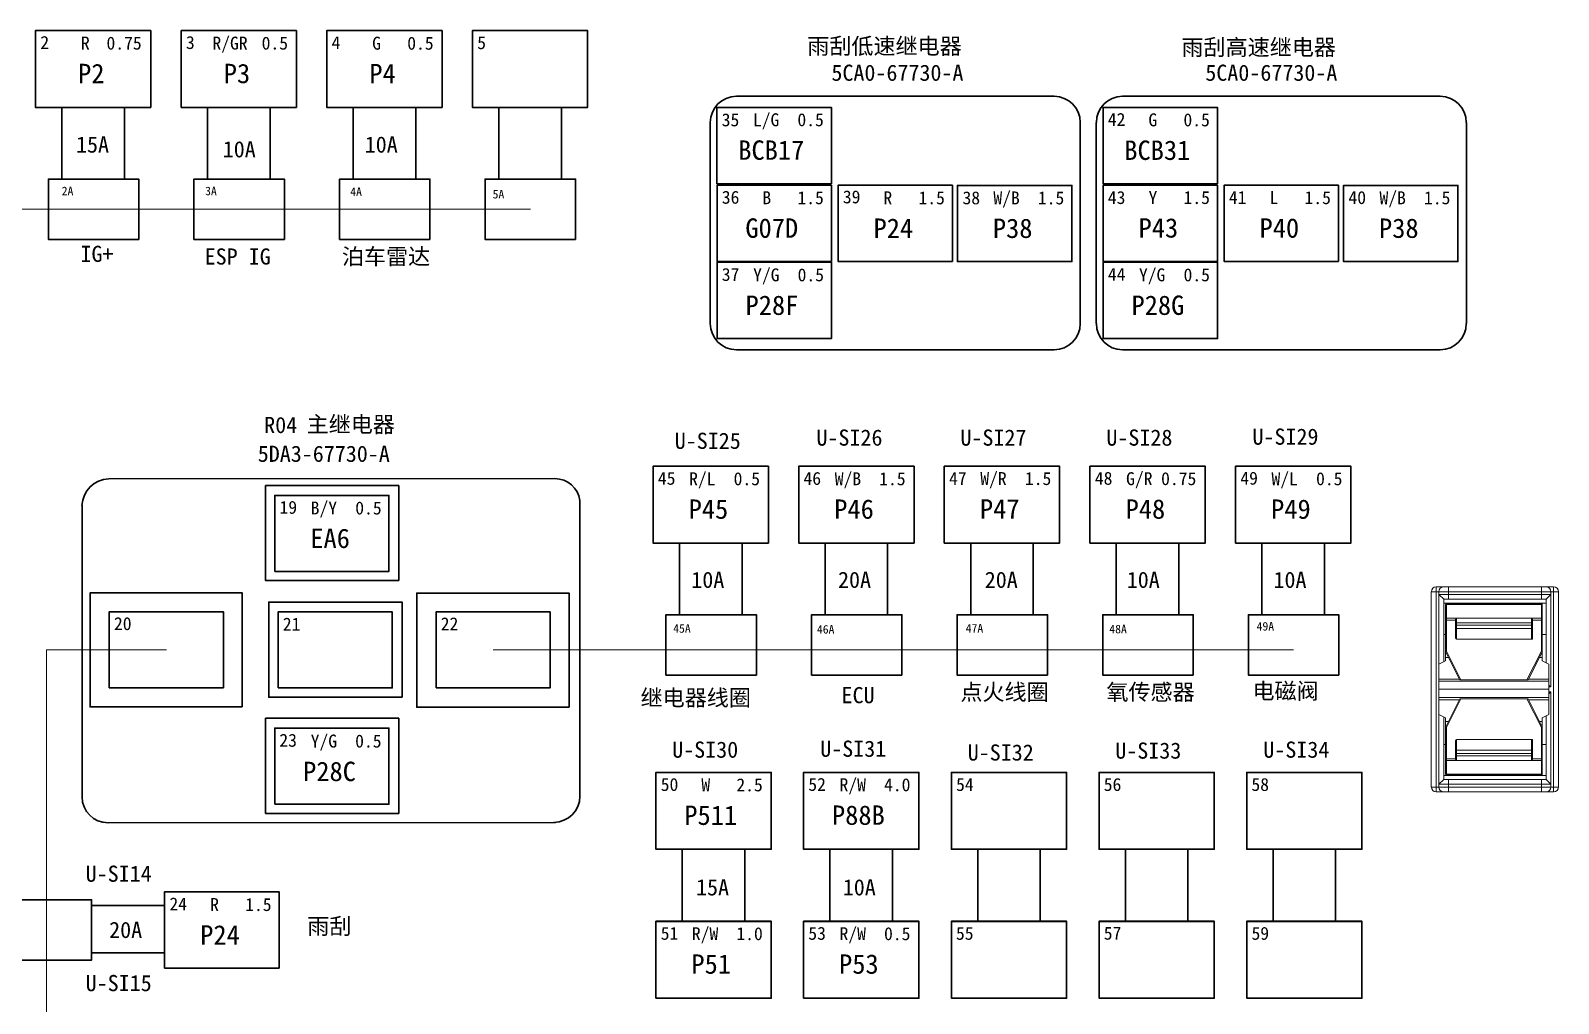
# Model space of a CAD drawing. Header units: millimetres. Extents: x 6 to 3615, y -854 to 0.
# Drawn here: x 1353.5 to 1514.9, y -186.1 to -83.3 of the extents above; entities that cross this region are included whole.
import ezdxf

# ---------------------------------------------------------------- set-up
doc = ezdxf.new("R2010")
doc.units = ezdxf.units.MM
doc.styles.add('4eff5b8b_Style', font='simfang.ttf')

msp = doc.modelspace()

# ---------------------------------------------------------------- linework, layer by layer
at = {"linetype": 'Continuous', "lineweight": 30}
for p, q in [((1354.05, -83.31), (1366.23, -83.31)), ((1354.05, -91.43), (1354.05, -83.31)), ((1354.05, -83.31), (1354.05, -83.31)), ((1366.23, -83.31), (1366.23, -91.43)), ((1369.44, -83.31), (1381.62, -83.31)), ((1369.44, -91.43), (1369.44, -83.31)), ((1369.44, -83.31), (1369.44, -83.31)), ((1381.62, -83.31), (1381.62, -91.43)), ((1384.82, -83.31), (1397, -83.31)), ((1384.82, -91.43), (1384.82, -83.31)), ((1384.82, -83.31), (1384.82, -83.31)), ((1397, -83.31), (1397, -91.43)), ((1400.2, -83.31), (1412.38, -83.31)), ((1400.2, -91.43), (1400.2, -83.31)), ((1400.2, -83.31), (1400.2, -83.31)), ((1412.38, -83.31), (1412.38, -91.43)), ((1366.23, -91.43), (1354.05, -91.43)), ((1381.62, -91.43), (1369.44, -91.43)), ((1397, -91.43), (1384.82, -91.43)), ((1412.38, -91.43), (1400.2, -91.43)), ((1438.13, -91.43), (1426.04, -91.43)), ((1426.04, -91.43), (1426.04, -99.49)), ((1438.13, -99.49), (1438.13, -91.43)), ((1478.91, -91.43), (1466.83, -91.43)), ((1466.83, -91.43), (1466.83, -99.49)), ((1478.91, -99.49), (1478.91, -91.43)), ((1355.41, -105.38), (1355.41, -99.01)), ((1355.41, -99.01), (1364.96, -99.01)), ((1364.96, -99.01), (1364.96, -105.38)), ((1370.79, -105.38), (1370.79, -99.01)), ((1370.79, -99.01), (1380.34, -99.01)), ((1380.34, -99.01), (1380.34, -105.38)), ((1386.17, -105.38), (1386.17, -99.01)), ((1386.17, -99.01), (1395.72, -99.01)), ((1395.72, -99.01), (1395.72, -105.38)), ((1401.55, -105.38), (1401.55, -99.01)), ((1401.55, -99.01), (1411.11, -99.01)), ((1411.11, -99.01), (1411.11, -105.38)), ((1426.04, -99.49), (1438.13, -99.49)), ((1426.04, -99.49), (1426.04, -99.49)), ((1438.14, -99.65), (1426.05, -99.65)), ((1426.05, -99.65), (1426.05, -107.71)), ((1438.14, -107.71), (1438.14, -99.65)), ((1450.91, -99.65), (1438.83, -99.65)), ((1438.83, -99.65), (1438.83, -107.71)), ((1450.91, -107.71), (1450.91, -99.65)), ((1463.54, -99.68), (1451.45, -99.68)), ((1451.45, -99.68), (1451.45, -107.73)), ((1463.54, -107.73), (1463.54, -99.68)), ((1466.83, -99.49), (1478.91, -99.49)), ((1466.83, -99.49), (1466.83, -99.49)), ((1478.92, -99.65), (1466.83, -99.65)), ((1466.83, -99.65), (1466.83, -107.71)), ((1478.92, -107.71), (1478.92, -99.65)), ((1491.7, -99.65), (1479.61, -99.65)), ((1479.61, -99.65), (1479.61, -107.71)), ((1491.7, -107.71), (1491.7, -99.65)), ((1504.32, -99.68), (1492.23, -99.68)), ((1492.23, -99.68), (1492.23, -107.73)), ((1504.32, -107.73), (1504.32, -99.68)), ((1364.96, -105.38), (1355.41, -105.38)), ((1364.96, -105.38), (1364.96, -105.38)), ((1380.34, -105.38), (1370.79, -105.38)), ((1380.34, -105.38), (1380.34, -105.38)), ((1395.72, -105.38), (1386.17, -105.38)), ((1395.72, -105.38), (1395.72, -105.38)), ((1411.11, -105.38), (1401.55, -105.38)), ((1411.11, -105.38), (1411.11, -105.38)), ((1426.05, -107.71), (1438.14, -107.71)), ((1426.05, -107.71), (1426.05, -107.71)), ((1438.14, -107.8), (1426.05, -107.8)), ((1426.05, -107.8), (1426.05, -115.86)), ((1438.14, -115.86), (1438.14, -107.8)), ((1438.83, -107.71), (1450.91, -107.71)), ((1438.83, -107.71), (1438.83, -107.71)), ((1451.45, -107.73), (1463.54, -107.73)), ((1451.45, -107.73), (1451.45, -107.73)), ((1466.83, -107.71), (1478.92, -107.71)), ((1466.83, -107.71), (1466.83, -107.71)), ((1478.92, -107.8), (1466.83, -107.8)), ((1466.83, -107.8), (1466.83, -115.86)), ((1478.92, -115.86), (1478.92, -107.8)), ((1479.61, -107.71), (1491.7, -107.71)), ((1479.61, -107.71), (1479.61, -107.71)), ((1492.23, -107.73), (1504.32, -107.73)), ((1492.23, -107.73), (1492.23, -107.73)), ((1426.05, -115.86), (1438.14, -115.86)), ((1426.05, -115.86), (1426.05, -115.86)), ((1466.83, -115.86), (1478.92, -115.86)), ((1466.83, -115.86), (1466.83, -115.86)), ((1419.3, -129.35), (1431.48, -129.35)), ((1419.3, -137.47), (1419.3, -129.35)), ((1419.3, -129.35), (1419.3, -129.35)), ((1431.48, -129.35), (1431.48, -137.47)), ((1434.68, -129.35), (1446.86, -129.35)), ((1434.68, -137.47), (1434.68, -129.35)), ((1434.68, -129.35), (1434.68, -129.35)), ((1446.86, -129.35), (1446.86, -137.47)), ((1450.06, -129.35), (1462.24, -129.35)), ((1450.06, -137.47), (1450.06, -129.35)), ((1450.06, -129.35), (1450.06, -129.35)), ((1462.24, -129.35), (1462.24, -137.47)), ((1465.44, -129.35), (1477.62, -129.35)), ((1465.44, -137.47), (1465.44, -129.35)), ((1465.44, -129.35), (1465.44, -129.35)), ((1477.62, -129.35), (1477.62, -137.47)), ((1480.83, -129.35), (1493.01, -129.35)), ((1480.83, -137.47), (1480.83, -129.35)), ((1480.83, -129.35), (1480.83, -129.35)), ((1493.01, -129.35), (1493.01, -137.47)), ((1378.36, -141.44), (1378.36, -131.4)), ((1378.36, -131.4), (1392.43, -131.4)), ((1392.43, -131.4), (1392.43, -141.44)), ((1431.48, -137.47), (1419.3, -137.47)), ((1446.86, -137.47), (1434.68, -137.47)), ((1462.24, -137.47), (1450.06, -137.47)), ((1477.62, -137.47), (1465.44, -137.47)), ((1493.01, -137.47), (1480.83, -137.47)), ((1392.43, -141.44), (1378.36, -141.44)), ((1392.43, -141.44), (1392.43, -141.44)), ((1359.82, -154.79), (1359.82, -142.74)), ((1359.82, -142.74), (1375.9, -142.74)), ((1375.9, -142.74), (1375.9, -154.79)), ((1394.33, -154.82), (1394.33, -142.76)), ((1394.33, -142.76), (1410.42, -142.76)), ((1410.42, -142.76), (1410.42, -154.82)), ((1378.7, -153.76), (1378.7, -143.71)), ((1378.7, -143.71), (1392.77, -143.71)), ((1392.77, -143.71), (1392.77, -153.76)), ((1420.65, -151.42), (1420.65, -145.05)), ((1420.65, -145.05), (1430.2, -145.05)), ((1430.2, -145.05), (1430.2, -151.42)), ((1436.03, -151.42), (1436.03, -145.05)), ((1436.03, -145.05), (1445.58, -145.05)), ((1445.58, -145.05), (1445.58, -151.42)), ((1451.41, -151.42), (1451.41, -145.05)), ((1451.41, -145.05), (1460.97, -145.05)), ((1460.97, -145.05), (1460.97, -151.42)), ((1466.79, -151.42), (1466.79, -145.05)), ((1466.79, -145.05), (1476.35, -145.05)), ((1476.35, -145.05), (1476.35, -151.42)), ((1482.18, -151.42), (1482.18, -145.05)), ((1482.18, -145.05), (1491.73, -145.05)), ((1491.73, -145.05), (1491.73, -151.42)), ((1430.2, -151.42), (1420.65, -151.42)), ((1430.2, -151.42), (1430.2, -151.42)), ((1445.58, -151.42), (1436.03, -151.42)), ((1445.58, -151.42), (1445.58, -151.42)), ((1460.97, -151.42), (1451.41, -151.42)), ((1460.97, -151.42), (1460.97, -151.42)), ((1476.35, -151.42), (1466.79, -151.42)), ((1476.35, -151.42), (1476.35, -151.42)), ((1491.73, -151.42), (1482.18, -151.42)), ((1491.73, -151.42), (1491.73, -151.42)), ((1375.9, -154.79), (1359.82, -154.79)), ((1375.9, -154.79), (1375.9, -154.79)), ((1392.77, -153.76), (1378.7, -153.76)), ((1392.77, -153.76), (1392.77, -153.76)), ((1410.42, -154.82), (1394.33, -154.82)), ((1410.42, -154.82), (1410.42, -154.82)), ((1378.35, -166.04), (1378.35, -155.99)), ((1378.35, -155.99), (1392.42, -155.99)), ((1392.42, -155.99), (1392.42, -166.04)), ((1419.59, -161.71), (1431.77, -161.71)), ((1419.59, -169.83), (1419.59, -161.71)), ((1419.59, -161.71), (1419.59, -161.71)), ((1431.77, -161.71), (1431.77, -169.83)), ((1435.2, -161.71), (1447.38, -161.71)), ((1435.2, -169.83), (1435.2, -161.71)), ((1435.2, -161.71), (1435.2, -161.71)), ((1447.38, -161.71), (1447.38, -169.83)), ((1450.8, -161.71), (1462.98, -161.71)), ((1450.8, -169.83), (1450.8, -161.71)), ((1450.8, -161.71), (1450.8, -161.71)), ((1462.98, -161.71), (1462.98, -169.83)), ((1466.4, -161.71), (1478.58, -161.71)), ((1466.4, -169.83), (1466.4, -161.71)), ((1466.4, -161.71), (1466.4, -161.71)), ((1478.58, -161.71), (1478.58, -169.83)), ((1482, -161.71), (1494.18, -161.71)), ((1482, -169.83), (1482, -161.71)), ((1482, -161.71), (1482, -161.71)), ((1494.18, -161.71), (1494.18, -169.83)), ((1392.42, -166.04), (1378.35, -166.04)), ((1392.42, -166.04), (1392.42, -166.04)), ((1431.77, -169.83), (1419.59, -169.83)), ((1447.38, -169.83), (1435.2, -169.83)), ((1462.98, -169.83), (1450.8, -169.83)), ((1478.58, -169.83), (1466.4, -169.83)), ((1494.18, -169.83), (1482, -169.83)), ((1350.43, -175.17), (1359.98, -175.17)), ((1359.98, -175.17), (1359.98, -181.54)), ((1379.78, -174.33), (1367.69, -174.33)), ((1367.69, -174.33), (1367.69, -182.39)), ((1379.78, -182.39), (1379.78, -174.33)), ((1419.59, -177.44), (1431.77, -177.44)), ((1419.59, -185.56), (1419.59, -177.44)), ((1419.59, -177.44), (1419.59, -177.44)), ((1431.77, -177.44), (1431.77, -185.56)), ((1435.2, -177.44), (1447.38, -177.44)), ((1435.2, -185.56), (1435.2, -177.44)), ((1435.2, -177.44), (1435.2, -177.44)), ((1447.38, -177.44), (1447.38, -185.56)), ((1450.8, -177.44), (1462.98, -177.44)), ((1450.8, -185.56), (1450.8, -177.44)), ((1450.8, -177.44), (1450.8, -177.44)), ((1462.98, -177.44), (1462.98, -185.56)), ((1466.4, -177.44), (1478.58, -177.44)), ((1466.4, -185.56), (1466.4, -177.44)), ((1466.4, -177.44), (1466.4, -177.44)), ((1478.58, -177.44), (1478.58, -185.56)), ((1482, -177.44), (1494.18, -177.44)), ((1482, -185.56), (1482, -177.44)), ((1482, -177.44), (1482, -177.44)), ((1494.18, -177.44), (1494.18, -185.56)), ((1359.98, -181.54), (1350.43, -181.54)), ((1359.98, -181.54), (1359.98, -181.54)), ((1367.69, -182.39), (1379.78, -182.39)), ((1367.69, -182.39), (1367.69, -182.39)), ((1431.77, -185.56), (1419.59, -185.56)), ((1447.38, -185.56), (1435.2, -185.56)), ((1462.98, -185.56), (1450.8, -185.56)), ((1478.58, -185.56), (1466.4, -185.56)), ((1494.18, -185.56), (1482, -185.56))]:
    msp.add_line(p, q, dxfattribs=at)
for points in [[(1354.05, -83.31), (1366.23, -83.31), (1366.23, -91.43), (1354.05, -91.43), (1354.05, -83.31)], [(1369.44, -83.31), (1381.62, -83.31), (1381.62, -91.43), (1369.44, -91.43), (1369.44, -83.31)], [(1384.82, -83.31), (1397, -83.31), (1397, -91.43), (1384.82, -91.43), (1384.82, -83.31)], [(1400.2, -83.31), (1412.38, -83.31), (1412.38, -91.43), (1400.2, -91.43), (1400.2, -83.31)], [(1426.04, -99.49), (1438.13, -99.49), (1438.13, -91.43), (1426.04, -91.43), (1426.04, -99.49)], [(1466.83, -99.49), (1478.91, -99.49), (1478.91, -91.43), (1466.83, -91.43), (1466.83, -99.49)], [(1364.96, -105.38), (1355.41, -105.38), (1355.41, -99.01), (1364.96, -99.01), (1364.96, -105.38)], [(1380.34, -105.38), (1370.79, -105.38), (1370.79, -99.01), (1380.34, -99.01), (1380.34, -105.38)], [(1395.72, -105.38), (1386.17, -105.38), (1386.17, -99.01), (1395.72, -99.01), (1395.72, -105.38)], [(1411.11, -105.38), (1401.55, -105.38), (1401.55, -99.01), (1411.11, -99.01), (1411.11, -105.38)], [(1426.05, -107.71), (1438.14, -107.71), (1438.14, -99.65), (1426.05, -99.65), (1426.05, -107.71)], [(1438.83, -107.71), (1450.91, -107.71), (1450.91, -99.65), (1438.83, -99.65), (1438.83, -107.71)], [(1451.45, -107.73), (1463.54, -107.73), (1463.54, -99.68), (1451.45, -99.68), (1451.45, -107.73)], [(1466.83, -107.71), (1478.92, -107.71), (1478.92, -99.65), (1466.83, -99.65), (1466.83, -107.71)], [(1479.61, -107.71), (1491.7, -107.71), (1491.7, -99.65), (1479.61, -99.65), (1479.61, -107.71)], [(1492.23, -107.73), (1504.32, -107.73), (1504.32, -99.68), (1492.23, -99.68), (1492.23, -107.73)], [(1426.05, -115.86), (1438.14, -115.86), (1438.14, -107.8), (1426.05, -107.8), (1426.05, -115.86)], [(1466.83, -115.86), (1478.92, -115.86), (1478.92, -107.8), (1466.83, -107.8), (1466.83, -115.86)], [(1419.3, -129.35), (1431.48, -129.35), (1431.48, -137.47), (1419.3, -137.47), (1419.3, -129.35)], [(1434.68, -129.35), (1446.86, -129.35), (1446.86, -137.47), (1434.68, -137.47), (1434.68, -129.35)], [(1450.06, -129.35), (1462.24, -129.35), (1462.24, -137.47), (1450.06, -137.47), (1450.06, -129.35)], [(1465.44, -129.35), (1477.62, -129.35), (1477.62, -137.47), (1465.44, -137.47), (1465.44, -129.35)], [(1480.83, -129.35), (1493.01, -129.35), (1493.01, -137.47), (1480.83, -137.47), (1480.83, -129.35)], [(1392.43, -141.44), (1378.36, -141.44), (1378.36, -131.4), (1392.43, -131.4), (1392.43, -141.44)], [(1375.9, -154.79), (1359.82, -154.79), (1359.82, -142.74), (1375.9, -142.74), (1375.9, -154.79)], [(1410.42, -154.82), (1394.33, -154.82), (1394.33, -142.76), (1410.42, -142.76), (1410.42, -154.82)], [(1392.77, -153.76), (1378.7, -153.76), (1378.7, -143.71), (1392.77, -143.71), (1392.77, -153.76)], [(1430.2, -151.42), (1420.65, -151.42), (1420.65, -145.05), (1430.2, -145.05), (1430.2, -151.42)], [(1445.58, -151.42), (1436.03, -151.42), (1436.03, -145.05), (1445.58, -145.05), (1445.58, -151.42)], [(1460.97, -151.42), (1451.41, -151.42), (1451.41, -145.05), (1460.97, -145.05), (1460.97, -151.42)], [(1476.35, -151.42), (1466.79, -151.42), (1466.79, -145.05), (1476.35, -145.05), (1476.35, -151.42)], [(1491.73, -151.42), (1482.18, -151.42), (1482.18, -145.05), (1491.73, -145.05), (1491.73, -151.42)], [(1392.42, -166.04), (1378.35, -166.04), (1378.35, -155.99), (1392.42, -155.99), (1392.42, -166.04)], [(1419.59, -161.71), (1431.77, -161.71), (1431.77, -169.83), (1419.59, -169.83), (1419.59, -161.71)], [(1435.2, -161.71), (1447.38, -161.71), (1447.38, -169.83), (1435.2, -169.83), (1435.2, -161.71)], [(1450.8, -161.71), (1462.98, -161.71), (1462.98, -169.83), (1450.8, -169.83), (1450.8, -161.71)], [(1466.4, -161.71), (1478.58, -161.71), (1478.58, -169.83), (1466.4, -169.83), (1466.4, -161.71)], [(1482, -161.71), (1494.18, -161.71), (1494.18, -169.83), (1482, -169.83), (1482, -161.71)], [(1359.98, -181.54), (1350.43, -181.54), (1350.43, -175.17), (1359.98, -175.17), (1359.98, -181.54)], [(1367.69, -182.39), (1379.78, -182.39), (1379.78, -174.33), (1367.69, -174.33), (1367.69, -182.39)], [(1419.59, -177.44), (1431.77, -177.44), (1431.77, -185.56), (1419.59, -185.56), (1419.59, -177.44)], [(1435.2, -177.44), (1447.38, -177.44), (1447.38, -185.56), (1435.2, -185.56), (1435.2, -177.44)], [(1450.8, -177.44), (1462.98, -177.44), (1462.98, -185.56), (1450.8, -185.56), (1450.8, -177.44)], [(1466.4, -177.44), (1478.58, -177.44), (1478.58, -185.56), (1466.4, -185.56), (1466.4, -177.44)], [(1482, -177.44), (1494.18, -177.44), (1494.18, -185.56), (1482, -185.56), (1482, -177.44)]]:
    msp.add_lwpolyline(points, close=True, dxfattribs=at)
for points in [[(1366.23, -91.43), (1354.05, -91.43), (1354.05, -83.31), (1366.23, -83.31), (1366.23, -91.43)], [(1366.23, -91.43), (1354.05, -91.43), (1354.05, -83.31), (1366.23, -83.31), (1366.23, -91.43)], [(1354.06, -83.32), (1366.23, -83.32), (1366.23, -91.43), (1354.06, -91.43)], [(1381.62, -91.43), (1369.44, -91.43), (1369.44, -83.31), (1381.62, -83.31), (1381.62, -91.43)], [(1381.62, -91.43), (1369.44, -91.43), (1369.44, -83.31), (1381.62, -83.31), (1381.62, -91.43)], [(1369.44, -83.32), (1381.62, -83.32), (1381.62, -91.43), (1369.44, -91.43)], [(1397, -91.43), (1384.82, -91.43), (1384.82, -83.31), (1397, -83.31), (1397, -91.43)], [(1397, -91.43), (1384.82, -91.43), (1384.82, -83.31), (1397, -83.31), (1397, -91.43)], [(1384.82, -83.32), (1397, -83.32), (1397, -91.43), (1384.82, -91.43)], [(1412.38, -91.43), (1400.2, -91.43), (1400.2, -83.31), (1412.38, -83.31), (1412.38, -91.43)], [(1412.38, -91.43), (1400.2, -91.43), (1400.2, -83.31), (1412.38, -83.31), (1412.38, -91.43)], [(1400.21, -83.32), (1412.38, -83.32), (1412.38, -91.43), (1400.21, -91.43)], [(1428.1, -90.26), (1461.66, -90.26)], [(1468.88, -90.26), (1502.44, -90.26)], [(1356.84, -91.43), (1356.84, -99.04)], [(1363.45, -91.43), (1363.45, -99.04)], [(1372.23, -91.43), (1372.23, -99.04)], [(1378.83, -91.43), (1378.83, -99.04)], [(1387.61, -91.43), (1387.61, -99.04)], [(1394.22, -91.43), (1394.22, -99.04)], [(1402.99, -91.43), (1402.99, -99.04)], [(1409.6, -91.43), (1409.6, -99.04)], [(1426.04, -91.43), (1426.04, -99.49)], [(1438.13, -91.43), (1426.04, -91.43), (1426.04, -99.49), (1438.13, -99.49), (1438.13, -91.43), (1438.13, -99.49)], [(1478.91, -91.43), (1466.83, -91.43), (1466.83, -99.49), (1478.91, -99.49), (1478.91, -91.43), (1478.91, -99.49)], [(1425.33, -93.02), (1425.33, -114.28), (1425.33, -95.27)], [(1464.42, -93.02), (1464.42, -114.28)], [(1466.11, -93.02), (1466.11, -114.28), (1466.11, -95.27)], [(1505.21, -93.02), (1505.21, -114.28)], [(1426.04, -99.65), (1438.13, -99.65)], [(1426.05, -99.65), (1426.05, -107.71), (1438.14, -107.71), (1438.14, -99.65)], [(1426.05, -99.65), (1426.05, -107.71), (1438.14, -107.71), (1438.14, -99.65), (1426.05, -99.65)], [(1450.91, -99.65), (1438.83, -99.65), (1438.83, -107.71), (1450.91, -107.71)], [(1438.83, -99.65), (1438.83, -107.71), (1450.91, -107.71), (1450.91, -99.65), (1438.83, -99.65)], [(1451.45, -107.73), (1463.54, -107.73), (1463.54, -99.68), (1451.45, -99.68)], [(1451.45, -99.68), (1451.45, -107.73), (1463.54, -107.73), (1463.54, -99.68), (1451.45, -99.68)], [(1466.83, -99.65), (1478.91, -99.65)], [(1466.83, -99.65), (1466.83, -107.71), (1478.92, -107.71), (1478.92, -99.65)], [(1466.83, -99.65), (1466.83, -107.71), (1478.92, -107.71), (1478.92, -99.65), (1466.83, -99.65)], [(1491.7, -99.65), (1479.61, -99.65), (1479.61, -107.71), (1491.7, -107.71)], [(1479.61, -99.65), (1479.61, -107.71), (1491.7, -107.71), (1491.7, -99.65), (1479.61, -99.65)], [(1492.23, -107.73), (1504.32, -107.73), (1504.32, -99.68), (1492.23, -99.68)], [(1492.23, -99.68), (1492.23, -107.73), (1504.32, -107.73), (1504.32, -99.68), (1492.23, -99.68)], [(1426.05, -107.8), (1426.05, -115.86), (1438.14, -115.86), (1438.14, -107.8), (1426.05, -107.8)], [(1426.05, -107.8), (1426.05, -115.86), (1438.14, -115.86), (1438.14, -107.8), (1426.05, -107.8)], [(1466.83, -107.8), (1466.83, -115.86), (1478.92, -115.86), (1478.92, -107.8), (1466.83, -107.8)], [(1466.83, -107.8), (1466.83, -115.86), (1478.92, -115.86), (1478.92, -107.8), (1466.83, -107.8)], [(1461.66, -117.04), (1428.1, -117.04)], [(1502.44, -117.04), (1468.88, -117.04)], [(1361.8, -130.7), (1408.91, -130.66)], [(1431.48, -137.47), (1419.3, -137.47), (1419.3, -129.35), (1431.48, -129.35), (1431.48, -137.47)], [(1431.48, -137.47), (1419.3, -137.47), (1419.3, -129.35), (1431.48, -129.35), (1431.48, -137.47)], [(1419.3, -129.36), (1431.48, -129.36), (1431.48, -137.48), (1419.3, -137.48)], [(1446.86, -137.47), (1434.68, -137.47), (1434.68, -129.35), (1446.86, -129.35), (1446.86, -137.47)], [(1446.86, -137.47), (1434.68, -137.47), (1434.68, -129.35), (1446.86, -129.35), (1446.86, -137.47)], [(1434.68, -129.36), (1446.86, -129.36), (1446.86, -137.48), (1434.68, -137.48)], [(1462.24, -137.47), (1450.06, -137.47), (1450.06, -129.35), (1462.24, -129.35), (1462.24, -137.47)], [(1462.24, -137.47), (1450.06, -137.47), (1450.06, -129.35), (1462.24, -129.35), (1462.24, -137.47)], [(1450.07, -129.36), (1462.24, -129.36), (1462.24, -137.48), (1450.07, -137.48)], [(1477.62, -137.47), (1465.44, -137.47), (1465.44, -129.35), (1477.62, -129.35), (1477.62, -137.47)], [(1477.62, -137.47), (1465.44, -137.47), (1465.44, -129.35), (1477.62, -129.35), (1477.62, -137.47)], [(1465.45, -129.36), (1477.62, -129.36), (1477.62, -137.48), (1465.45, -137.48)], [(1493.01, -137.47), (1480.83, -137.47), (1480.83, -129.35), (1493.01, -129.35), (1493.01, -137.47)], [(1493.01, -137.47), (1480.83, -137.47), (1480.83, -129.35), (1493.01, -129.35), (1493.01, -137.47)], [(1480.83, -129.36), (1493.01, -129.36), (1493.01, -137.48), (1480.83, -137.48)], [(1392.43, -141.44), (1378.36, -141.44), (1378.36, -131.4), (1392.43, -131.4), (1392.43, -141.44)], [(1358.97, -164.29), (1358.97, -133.5)], [(1379.33, -140.47), (1379.33, -132.44), (1391.39, -132.44), (1391.39, -140.47), (1379.33, -140.47)], [(1411.56, -164.23), (1411.56, -132.95)], [(1422.08, -137.48), (1422.08, -145.09)], [(1428.69, -137.48), (1428.69, -145.09)], [(1437.47, -137.48), (1437.47, -145.09)], [(1444.07, -137.48), (1444.07, -145.09)], [(1452.85, -137.48), (1452.85, -145.09)], [(1459.46, -137.48), (1459.46, -145.09)], [(1468.23, -137.48), (1468.23, -145.09)], [(1474.84, -137.48), (1474.84, -145.09)], [(1483.61, -137.48), (1483.61, -145.09)], [(1490.22, -137.48), (1490.22, -145.09)], [(1375.9, -154.79), (1359.82, -154.79), (1359.82, -142.74), (1375.9, -142.74), (1375.9, -154.79)], [(1410.42, -154.82), (1394.33, -154.82), (1394.33, -142.76), (1410.42, -142.76), (1410.42, -154.82)], [(1361.85, -152.77), (1361.85, -144.74), (1373.91, -144.74), (1373.91, -152.77), (1361.85, -152.77)], [(1392.77, -153.76), (1378.7, -153.76), (1378.7, -143.71), (1392.77, -143.71), (1392.77, -153.76)], [(1379.67, -152.79), (1379.67, -144.75), (1391.73, -144.75), (1391.73, -152.79), (1379.67, -152.79)], [(1396.36, -152.79), (1396.36, -144.75), (1408.42, -144.75), (1408.42, -152.79), (1396.36, -152.79)], [(1392.42, -166.04), (1378.35, -166.04), (1378.35, -155.99), (1392.42, -155.99), (1392.42, -166.04)], [(1379.32, -165.07), (1379.32, -157.03), (1391.38, -157.03), (1391.38, -165.07), (1379.32, -165.07)], [(1431.77, -169.83), (1419.59, -169.83), (1419.59, -161.71), (1431.77, -161.71), (1431.77, -169.83)], [(1431.77, -169.83), (1419.59, -169.83), (1419.59, -161.71), (1431.77, -161.71), (1431.77, -169.83)], [(1419.6, -161.72), (1431.77, -161.72), (1431.77, -169.83), (1419.6, -169.83)], [(1447.38, -169.83), (1435.2, -169.83), (1435.2, -161.71), (1447.38, -161.71), (1447.38, -169.83)], [(1447.38, -169.83), (1435.2, -169.83), (1435.2, -161.71), (1447.38, -161.71), (1447.38, -169.83)], [(1435.2, -161.72), (1447.38, -161.72), (1447.38, -169.83), (1435.2, -169.83)], [(1462.98, -169.83), (1450.8, -169.83), (1450.8, -161.71), (1462.98, -161.71), (1462.98, -169.83)], [(1462.98, -169.83), (1450.8, -169.83), (1450.8, -161.71), (1462.98, -161.71), (1462.98, -169.83)], [(1450.8, -161.72), (1462.98, -161.72), (1462.98, -169.83), (1450.8, -169.83)], [(1478.58, -169.83), (1466.4, -169.83), (1466.4, -161.71), (1478.58, -161.71), (1478.58, -169.83)], [(1478.58, -169.83), (1466.4, -169.83), (1466.4, -161.71), (1478.58, -161.71), (1478.58, -169.83)], [(1466.4, -161.72), (1478.58, -161.72), (1478.58, -169.83), (1466.4, -169.83)], [(1494.18, -169.83), (1482, -169.83), (1482, -161.71), (1494.18, -161.71), (1494.18, -169.83)], [(1494.18, -169.83), (1482, -169.83), (1482, -161.71), (1494.18, -161.71), (1494.18, -169.83)], [(1482.01, -161.72), (1494.18, -161.72), (1494.18, -169.83), (1482.01, -169.83)], [(1408.97, -166.99), (1361.71, -167.04)], [(1422.38, -169.83), (1422.38, -177.45)], [(1428.99, -169.83), (1428.99, -177.45)], [(1437.98, -169.83), (1437.98, -177.45)], [(1444.59, -169.83), (1444.59, -177.45)], [(1453.59, -169.83), (1453.59, -177.45)], [(1460.19, -169.83), (1460.19, -177.45)], [(1469.19, -169.83), (1469.19, -177.45)], [(1475.79, -169.83), (1475.79, -177.45)], [(1484.79, -169.83), (1484.79, -177.45)], [(1491.4, -169.83), (1491.4, -177.45)], [(1359.98, -181.54), (1350.43, -181.54), (1350.43, -175.17), (1359.98, -175.17), (1359.98, -181.54), (1350.43, -181.54)], [(1359.98, -175.78), (1367.69, -175.78)], [(1379.78, -182.39), (1379.78, -174.33), (1367.69, -174.33), (1367.69, -182.39)], [(1367.69, -174.33), (1367.69, -182.39), (1379.78, -182.39), (1379.78, -174.33), (1367.69, -174.33)], [(1431.77, -185.56), (1419.59, -185.56), (1419.59, -177.44), (1431.77, -177.44), (1431.77, -185.56)], [(1431.77, -185.56), (1419.59, -185.56), (1419.59, -177.44), (1431.77, -177.44), (1431.77, -185.56)], [(1419.6, -177.45), (1431.77, -177.45), (1431.77, -185.57), (1431.77, -177.45)], [(1447.38, -185.56), (1435.2, -185.56), (1435.2, -177.44), (1447.38, -177.44), (1447.38, -185.56)], [(1447.38, -185.56), (1435.2, -185.56), (1435.2, -177.44), (1447.38, -177.44), (1447.38, -185.56)], [(1435.2, -177.45), (1447.38, -177.45), (1447.38, -185.57), (1447.38, -177.45)], [(1462.98, -185.56), (1450.8, -185.56), (1450.8, -177.44), (1462.98, -177.44), (1462.98, -185.56)], [(1462.98, -185.56), (1450.8, -185.56), (1450.8, -177.44), (1462.98, -177.44), (1462.98, -185.56)], [(1450.8, -177.45), (1462.98, -177.45), (1462.98, -185.57), (1462.98, -177.45)], [(1478.58, -185.56), (1466.4, -185.56), (1466.4, -177.44), (1478.58, -177.44), (1478.58, -185.56)], [(1478.58, -185.56), (1466.4, -185.56), (1466.4, -177.44), (1478.58, -177.44), (1478.58, -185.56)], [(1466.4, -177.45), (1478.58, -177.45), (1478.58, -185.57), (1478.58, -177.45)], [(1494.18, -185.56), (1482, -185.56), (1482, -177.44), (1494.18, -177.44), (1494.18, -185.56)], [(1494.18, -185.56), (1482, -185.56), (1482, -177.44), (1494.18, -177.44), (1494.18, -185.56)], [(1482.01, -177.45), (1494.18, -177.45), (1494.18, -185.57), (1494.18, -177.45)], [(1359.98, -180.77), (1367.67, -180.77)], [(1419.6, -185.57), (1431.77, -185.57), (1419.59, -185.57)], [(1435.2, -185.57), (1447.38, -185.57), (1435.2, -185.57)], [(1450.8, -185.57), (1462.98, -185.57), (1450.8, -185.57)], [(1466.4, -185.57), (1478.58, -185.57), (1466.4, -185.57)], [(1482.01, -185.57), (1494.18, -185.57), (1482, -185.57)]]:
    msp.add_lwpolyline(points, dxfattribs=at)
at = {"linetype": 'Continuous', "lineweight": 13}
for points in [[(1303.89, -122.4), (1303.89, -102.19), (1406.33, -102.19)], [(1503.31, -163.76), (1502.01, -163.76), (1502.01, -163.26), (1501.5, -163.26), (1501.5, -142.61), (1502.01, -142.61), (1502.01, -163.26), (1502.3, -163.26)], [(1514.43, -142.11), (1502.01, -142.11), (1513.13, -142.11)], [(1502.3, -142.61), (1502.01, -142.61), (1502.01, -142.11)], [(1513.13, -143.41), (1503.31, -143.41), (1503.31, -142.91), (1502.3, -142.91), (1502.3, -142.61), (1503.31, -142.61), (1503.31, -142.91), (1513.13, -142.91), (1513.13, -143.41), (1513.63, -143.41), (1514.13, -142.91), (1514.13, -152.68), (1513.93, -152.48)], [(1503.01, -149.55), (1503.01, -149.93), (1502.3, -150.28), (1502.3, -142.91), (1502.81, -143.41), (1502.81, -150.03)], [(1503.31, -143.41), (1502.81, -143.41), (1513.63, -143.41), (1513.63, -150.13)], [(1503.31, -142.11), (1503.31, -142.61), (1513.13, -142.61), (1513.13, -142.91), (1514.13, -142.91), (1514.13, -142.61), (1514.43, -142.61), (1514.43, -163.26), (1514.93, -163.26), (1514.93, -142.61), (1514.43, -142.61), (1514.43, -142.11), (1513.13, -142.11), (1513.13, -142.61), (1514.13, -142.61)], [(1513.63, -143.84), (1502.81, -143.84)], [(1503.11, -143.96), (1503.1, -143.96), (1503.09, -143.96), (1503.08, -143.96), (1503.07, -143.96), (1503.06, -143.96), (1503.05, -143.97), (1503.05, -143.97), (1503.04, -143.97), (1503.03, -143.98), (1503.03, -143.98), (1503.02, -143.99), (1503.02, -143.99), (1503.01, -144), (1503.01, -144.01), (1503.01, -144.01), (1503.01, -144.02), (1503.01, -144.03)], [(1503.01, -144.01), (1503.01, -144.13), (1503.01, -144.01)], [(1503.01, -144.01), (1503.01, -144.46), (1503.01, -144.13), (1503.01, -144.67), (1503.01, -144.46), (1503.01, -144.67)], [(1503.01, -144.03), (1503.01, -145.51)], [(1512.18, -145.52), (1512.18, -145.92), (1512.08, -145.92), (1512.08, -145.42), (1513.13, -145.42), (1513.13, -143.87), (1503.11, -143.87), (1503.11, -143.96), (1513.13, -143.96)], [(1503.11, -143.96), (1503.11, -145.42), (1512.08, -145.42), (1504.16, -145.42), (1504.16, -145.92), (1512.08, -145.92), (1512.08, -146.14), (1512.18, -146.14), (1512.18, -145.92)], [(1513.23, -144.03), (1513.23, -144.02), (1513.23, -144.01), (1513.23, -144.01), (1513.22, -144), (1513.22, -143.99), (1513.22, -143.99), (1513.21, -143.98), (1513.21, -143.98), (1513.2, -143.97), (1513.19, -143.97), (1513.18, -143.97), (1513.17, -143.96), (1513.17, -143.96), (1513.16, -143.96), (1513.15, -143.96), (1513.14, -143.96), (1513.13, -143.96)], [(1513.23, -144.01), (1513.23, -144.13), (1513.23, -144.01)], [(1513.23, -144.67), (1513.23, -144.46), (1513.23, -144.67), (1513.23, -144.13), (1513.23, -144.46), (1513.23, -144.01)], [(1513.23, -144.03), (1513.23, -145.51)], [(1503.11, -145.42), (1503.1, -145.42), (1503.09, -145.42), (1503.08, -145.42), (1503.07, -145.43), (1503.06, -145.43), (1503.05, -145.43), (1503.05, -145.43), (1503.04, -145.44), (1503.03, -145.45), (1503.03, -145.45), (1503.03, -145.45), (1503.02, -145.46), (1503.02, -145.46), (1503.02, -145.47), (1503.02, -145.48), (1503.01, -145.48), (1503.01, -145.49), (1503.01, -145.49), (1503.01, -145.5), (1503.01, -145.51)], [(1503.01, -145.51), (1503.01, -145.51), (1503.01, -145.51), (1503.01, -145.52), (1503.01, -145.52), (1503.01, -145.52), (1503.01, -145.53), (1503.01, -145.53), (1503.01, -145.54), (1503.01, -145.54), (1503.01, -145.55), (1503.01, -145.55), (1503.01, -145.56), (1503.01, -145.57), (1503.01, -145.57), (1503.01, -145.58), (1503.01, -145.59), (1503.01, -145.59), (1503.01, -145.6), (1503.01, -145.61)], [(1504.06, -145.61), (1503.01, -145.61), (1503.01, -148.85)], [(1503.01, -145.62), (1503.01, -149.55), (1503.32, -149.55)], [(1503.11, -145.42), (1503.11, -145.43), (1503.11, -145.44), (1503.11, -145.45), (1503.11, -145.47), (1503.11, -145.49), (1503.11, -145.51), (1503.11, -145.53), (1503.11, -145.56), (1503.11, -145.58), (1503.11, -145.61)], [(1511.61, -151.93), (1504.62, -151.93), (1503.11, -148.9), (1503.11, -145.61)], [(1504.06, -145.52), (1504.06, -145.92), (1504.16, -145.92), (1504.16, -146.14), (1512.08, -146.14), (1512.08, -147.62), (1512.18, -147.62), (1512.18, -146.14)], [(1504.06, -145.92), (1504.06, -146.14), (1504.16, -146.14), (1504.16, -146.5), (1512.08, -146.5)], [(1504.06, -146.14), (1504.06, -147.52)], [(1504.06, -146.43), (1504.06, -146.44), (1504.06, -146.44), (1504.06, -146.45), (1504.07, -146.46), (1504.07, -146.46), (1504.08, -146.47), (1504.08, -146.47), (1504.09, -146.48), (1504.09, -146.48), (1504.1, -146.49), (1504.11, -146.49), (1504.11, -146.49), (1504.12, -146.5), (1504.13, -146.5), (1504.14, -146.5), (1504.15, -146.5), (1504.16, -146.5)], [(1504.16, -146.5), (1504.16, -147.62), (1512.08, -147.62)], [(1512.18, -145.61), (1513.13, -145.61), (1513.13, -148.9), (1511.61, -151.93), (1511.73, -151.93), (1513.2, -148.99)], [(1512.08, -146.5), (1512.09, -146.5), (1512.1, -146.5), (1512.11, -146.5), (1512.11, -146.5), (1512.12, -146.49), (1512.13, -146.49), (1512.14, -146.49), (1512.15, -146.48), (1512.15, -146.48), (1512.16, -146.47), (1512.16, -146.47), (1512.17, -146.46), (1512.17, -146.46), (1512.17, -146.45), (1512.18, -146.44), (1512.18, -146.44), (1512.18, -146.43)], [(1512.92, -149.55), (1513.23, -149.55), (1513.23, -145.62)], [(1513.13, -145.42), (1513.13, -145.42), (1513.13, -145.43), (1513.13, -145.43), (1513.13, -145.44), (1513.13, -145.45), (1513.13, -145.45), (1513.13, -145.46), (1513.13, -145.47), (1513.13, -145.48), (1513.13, -145.49), (1513.13, -145.5), (1513.13, -145.51), (1513.13, -145.52), (1513.13, -145.53), (1513.13, -145.54), (1513.13, -145.56), (1513.13, -145.57), (1513.13, -145.58), (1513.13, -145.59), (1513.13, -145.61)], [(1513.13, -145.42), (1513.13, -145.42), (1513.14, -145.42), (1513.14, -145.42), (1513.14, -145.42), (1513.14, -145.42), (1513.15, -145.42), (1513.15, -145.42), (1513.15, -145.42), (1513.15, -145.42), (1513.15, -145.42), (1513.16, -145.42), (1513.16, -145.42), (1513.16, -145.42), (1513.16, -145.42), (1513.17, -145.42), (1513.17, -145.42), (1513.17, -145.42), (1513.17, -145.42), (1513.18, -145.43), (1513.18, -145.43), (1513.18, -145.43), (1513.18, -145.43), (1513.18, -145.43), (1513.19, -145.43), (1513.19, -145.43), (1513.19, -145.43), (1513.19, -145.43), (1513.2, -145.44), (1513.2, -145.44), (1513.2, -145.44), (1513.2, -145.44), (1513.2, -145.44), (1513.2, -145.44), (1513.2, -145.45), (1513.21, -145.45), (1513.21, -145.45), (1513.21, -145.45), (1513.21, -145.45), (1513.21, -145.45), (1513.21, -145.45), (1513.21, -145.45), (1513.21, -145.46), (1513.22, -145.46), (1513.22, -145.46), (1513.22, -145.46), (1513.22, -145.46), (1513.22, -145.47), (1513.22, -145.47), (1513.22, -145.47), (1513.22, -145.47), (1513.22, -145.48), (1513.23, -145.48), (1513.23, -145.48), (1513.23, -145.48), (1513.23, -145.48), (1513.23, -145.48), (1513.23, -145.49), (1513.23, -145.49), (1513.23, -145.49), (1513.23, -145.49), (1513.23, -145.5), (1513.23, -145.5), (1513.23, -145.5), (1513.23, -145.51), (1513.23, -145.51)], [(1513.13, -145.61), (1513.14, -145.61), (1513.15, -145.61), (1513.15, -145.61), (1513.16, -145.61), (1513.16, -145.61), (1513.17, -145.61), (1513.17, -145.61), (1513.18, -145.61), (1513.18, -145.61), (1513.18, -145.61), (1513.19, -145.61), (1513.2, -145.61), (1513.2, -145.61), (1513.21, -145.61), (1513.21, -145.61), (1513.22, -145.61), (1513.22, -145.61), (1513.22, -145.61), (1513.23, -145.61), (1513.23, -145.61)], [(1513.23, -145.51), (1513.23, -145.51), (1513.23, -145.51), (1513.23, -145.52), (1513.23, -145.52), (1513.23, -145.52), (1513.23, -145.53), (1513.23, -145.53), (1513.23, -145.53), (1513.23, -145.54), (1513.23, -145.54), (1513.23, -145.55), (1513.23, -145.55), (1513.23, -145.55), (1513.23, -145.55), (1513.23, -145.56), (1513.23, -145.56), (1513.23, -145.57), (1513.23, -145.57), (1513.23, -145.57), (1513.23, -145.58), (1513.23, -145.58), (1513.23, -145.58), (1513.23, -145.59), (1513.23, -145.59), (1513.23, -145.59), (1513.23, -145.6), (1513.23, -145.6), (1513.23, -145.6), (1513.23, -145.61)], [(1513.23, -145.61), (1513.23, -148.85)], [(1502.81, -147.12), (1503.01, -147.12)], [(1513.23, -147.12), (1513.63, -147.12)], [(1367.88, -148.76), (1355.21, -148.76), (1355.21, -339.84)], [(1402.39, -148.77), (1486.95, -148.77)], [(1504.47, -151.84), (1502.3, -151.84), (1502.3, -150.28), (1503.01, -149.93)], [(1503.01, -148.85), (1503.01, -148.86), (1503.02, -148.86), (1503.02, -148.86), (1503.03, -148.86), (1503.03, -148.87), (1503.04, -148.87), (1503.04, -148.87), (1503.04, -148.87), (1503.05, -148.88), (1503.05, -148.88), (1503.05, -148.88), (1503.06, -148.88), (1503.06, -148.88), (1503.06, -148.88), (1503.06, -148.88), (1503.07, -148.88), (1503.07, -148.88), (1503.07, -148.89), (1503.07, -148.89), (1503.08, -148.89), (1503.08, -148.89), (1503.08, -148.89), (1503.08, -148.89), (1503.09, -148.89), (1503.09, -148.89), (1503.09, -148.89), (1503.09, -148.89), (1503.09, -148.9), (1503.1, -148.9), (1503.1, -148.9), (1503.1, -148.9), (1503.1, -148.9), (1503.1, -148.9), (1503.11, -148.9)], [(1503.04, -148.99), (1503.04, -148.98), (1503.05, -148.98), (1503.05, -148.97), (1503.05, -148.97), (1503.05, -148.97), (1503.06, -148.96), (1503.06, -148.96), (1503.06, -148.96), (1503.07, -148.95), (1503.07, -148.95), (1503.07, -148.95), (1503.07, -148.95), (1503.07, -148.95), (1503.07, -148.95), (1503.07, -148.94), (1503.08, -148.94), (1503.08, -148.94), (1503.08, -148.93), (1503.08, -148.93), (1503.08, -148.93), (1503.08, -148.93), (1503.09, -148.93), (1503.09, -148.93), (1503.09, -148.92), (1503.09, -148.92), (1503.09, -148.92), (1503.09, -148.92), (1503.1, -148.92), (1503.1, -148.91), (1503.1, -148.91), (1503.1, -148.91), (1503.1, -148.91), (1503.1, -148.9), (1503.11, -148.9)], [(1504.62, -151.93), (1504.51, -151.93), (1503.04, -148.99)], [(1513.23, -148.85), (1513.23, -148.86), (1513.22, -148.86), (1513.22, -148.86), (1513.21, -148.86), (1513.21, -148.86), (1513.2, -148.87), (1513.2, -148.87), (1513.2, -148.87), (1513.19, -148.87), (1513.19, -148.87), (1513.19, -148.88), (1513.18, -148.88), (1513.18, -148.88), (1513.18, -148.88), (1513.18, -148.88), (1513.17, -148.88), (1513.17, -148.88), (1513.17, -148.88), (1513.17, -148.88), (1513.17, -148.88), (1513.17, -148.89), (1513.16, -148.89), (1513.16, -148.89), (1513.16, -148.89), (1513.16, -148.89), (1513.16, -148.89), (1513.15, -148.89), (1513.15, -148.89), (1513.15, -148.89), (1513.15, -148.89), (1513.15, -148.89), (1513.14, -148.9), (1513.14, -148.9), (1513.14, -148.9), (1513.14, -148.9), (1513.13, -148.9), (1513.13, -148.9)], [(1513.2, -148.99), (1513.2, -148.98), (1513.19, -148.97), (1513.18, -148.97), (1513.18, -148.96), (1513.18, -148.96), (1513.17, -148.95), (1513.17, -148.95), (1513.17, -148.95), (1513.16, -148.94), (1513.16, -148.94), (1513.16, -148.94), (1513.16, -148.93), (1513.16, -148.93), (1513.15, -148.93), (1513.15, -148.93), (1513.15, -148.92), (1513.15, -148.92), (1513.15, -148.92), (1513.14, -148.92), (1513.14, -148.92), (1513.14, -148.91), (1513.14, -148.91), (1513.14, -148.91), (1513.14, -148.91), (1513.13, -148.9), (1513.13, -148.9)], [(1513.23, -149.55), (1513.23, -149.93), (1513.93, -150.28), (1513.23, -149.93)], [(1513.23, -160.25), (1513.23, -155.94), (1513.93, -155.59), (1513.93, -150.28)], [(1513.93, -152.06), (1502.3, -152.06), (1502.3, -151.84)], [(1513.93, -152.93), (1502.3, -152.93), (1502.3, -152.06)], [(1513.93, -153.81), (1502.3, -153.81), (1502.3, -152.93)], [(1511.77, -151.84), (1513.93, -151.84)], [(1513.63, -155.74), (1513.63, -162.46), (1514.13, -162.96), (1514.13, -153.18)], [(1514.13, -152.68), (1513.93, -152.68)], [(1513.93, -153.18), (1514.13, -153.18), (1513.93, -153.39)], [(1504.47, -154.03), (1502.3, -154.03), (1502.3, -153.81)], [(1503.32, -156.32), (1503.01, -156.32), (1503.01, -155.94), (1502.3, -155.59), (1502.3, -154.03)], [(1503.04, -156.88), (1504.51, -153.94), (1503.04, -156.88)], [(1504.06, -160.26), (1503.11, -160.26), (1503.11, -156.97), (1504.62, -153.94)], [(1513.23, -157.02), (1513.23, -160.26), (1513.13, -160.26), (1513.13, -156.97), (1511.61, -153.94), (1511.73, -153.94), (1513.2, -156.88), (1511.73, -153.94), (1504.51, -153.94), (1511.61, -153.94)], [(1513.93, -154.03), (1511.77, -154.03)], [(1502.3, -155.59), (1502.3, -162.96), (1502.81, -162.46), (1513.13, -162.46)], [(1502.81, -155.84), (1502.81, -162.46), (1513.63, -162.46)], [(1503.01, -160.25), (1503.01, -156.32)], [(1513.23, -156.32), (1512.92, -156.32)], [(1503.01, -157.02), (1503.01, -157.01), (1503.01, -157.01), (1503.01, -157.01), (1503.01, -157.01), (1503.02, -157.01), (1503.02, -157.01), (1503.02, -157.01), (1503.02, -157), (1503.03, -157), (1503.03, -157), (1503.03, -157), (1503.04, -156.99), (1503.05, -156.99), (1503.05, -156.99), (1503.06, -156.98), (1503.07, -156.98), (1503.08, -156.98), (1503.09, -156.97), (1503.1, -156.97), (1503.11, -156.97)], [(1503.01, -157.02), (1503.01, -160.26), (1503.11, -160.26), (1503.11, -160.45), (1504.16, -160.45)], [(1503.04, -156.88), (1503.04, -156.89), (1503.04, -156.89), (1503.05, -156.89), (1503.05, -156.9), (1503.05, -156.9), (1503.05, -156.9), (1503.05, -156.91), (1503.06, -156.91), (1503.06, -156.91), (1503.06, -156.91), (1503.06, -156.92), (1503.07, -156.92), (1503.07, -156.92), (1503.07, -156.92), (1503.07, -156.92), (1503.07, -156.92), (1503.07, -156.93), (1503.07, -156.93), (1503.08, -156.93), (1503.08, -156.93), (1503.08, -156.93), (1503.08, -156.94), (1503.08, -156.94), (1503.09, -156.94), (1503.09, -156.95), (1503.09, -156.95), (1503.09, -156.95), (1503.1, -156.95), (1503.1, -156.96), (1503.1, -156.96), (1503.1, -156.96), (1503.1, -156.96), (1503.11, -156.97)], [(1513.16, -156.92), (1513.16, -156.93), (1513.16, -156.93), (1513.15, -156.94), (1513.15, -156.94), (1513.15, -156.95), (1513.14, -156.95), (1513.14, -156.96), (1513.14, -156.96), (1513.13, -156.96), (1513.13, -156.97)], [(1513.23, -157.02), (1513.23, -157.01), (1513.22, -157.01), (1513.22, -157.01), (1513.21, -157), (1513.21, -157), (1513.2, -157), (1513.2, -157), (1513.2, -156.99), (1513.19, -156.99), (1513.19, -156.99), (1513.19, -156.99), (1513.18, -156.99), (1513.18, -156.99), (1513.18, -156.99), (1513.18, -156.99), (1513.18, -156.99), (1513.18, -156.99), (1513.17, -156.99), (1513.17, -156.98), (1513.17, -156.98), (1513.17, -156.98), (1513.17, -156.98), (1513.16, -156.98), (1513.16, -156.98), (1513.16, -156.98), (1513.16, -156.98), (1513.16, -156.98), (1513.15, -156.98), (1513.15, -156.98), (1513.15, -156.97), (1513.15, -156.97), (1513.14, -156.97), (1513.14, -156.97), (1513.14, -156.97), (1513.14, -156.97), (1513.13, -156.97), (1513.13, -156.97)], [(1513.2, -156.88), (1513.2, -156.89), (1513.2, -156.89), (1513.19, -156.89), (1513.19, -156.9), (1513.19, -156.9), (1513.18, -156.9), (1513.18, -156.9), (1513.18, -156.91), (1513.17, -156.91), (1513.17, -156.91), (1513.17, -156.92), (1513.17, -156.92), (1513.17, -156.92), (1513.17, -156.92), (1513.17, -156.92), (1513.16, -156.92), (1513.16, -156.92)], [(1503.01, -158.75), (1502.81, -158.75), (1503.01, -158.75), (1502.81, -158.75)], [(1504.06, -158.35), (1504.06, -159.73), (1504.16, -159.73), (1504.16, -159.95), (1512.08, -159.95), (1512.08, -160.45), (1513.13, -160.45)], [(1504.16, -159.36), (1504.15, -159.37), (1504.14, -159.37), (1504.13, -159.37), (1504.12, -159.37), (1504.11, -159.37), (1504.11, -159.38), (1504.1, -159.38), (1504.09, -159.39), (1504.09, -159.39), (1504.08, -159.4), (1504.08, -159.4), (1504.07, -159.41), (1504.07, -159.41), (1504.06, -159.42), (1504.06, -159.42), (1504.06, -159.43), (1504.06, -159.44)], [(1504.06, -159.73), (1504.06, -159.95), (1504.16, -159.95), (1504.16, -160.45), (1512.08, -160.45)], [(1512.08, -158.25), (1504.16, -158.25), (1512.18, -158.25)], [(1504.16, -158.25), (1504.16, -159.36), (1512.08, -159.36)], [(1504.16, -159.36), (1504.16, -159.73), (1512.08, -159.73), (1512.08, -158.25), (1512.18, -158.25), (1512.18, -159.73), (1512.08, -159.73), (1512.08, -159.95), (1512.18, -159.95), (1512.18, -159.73)], [(1512.18, -159.44), (1512.18, -159.43), (1512.18, -159.42), (1512.17, -159.42), (1512.17, -159.41), (1512.17, -159.4), (1512.16, -159.4), (1512.16, -159.39), (1512.15, -159.39), (1512.14, -159.38), (1512.13, -159.38), (1512.12, -159.38), (1512.12, -159.37), (1512.11, -159.37), (1512.1, -159.37), (1512.09, -159.37), (1512.08, -159.36)], [(1513.63, -158.75), (1513.23, -158.75), (1513.63, -158.75), (1513.23, -158.75)], [(1503.01, -160.26), (1503.01, -161.9)], [(1503.01, -160.36), (1503.01, -160.37), (1503.01, -160.38), (1503.01, -160.38), (1503.01, -160.39), (1503.01, -160.4), (1503.02, -160.4), (1503.02, -160.41), (1503.03, -160.41), (1503.03, -160.42), (1503.04, -160.42), (1503.04, -160.43), (1503.05, -160.43), (1503.05, -160.44), (1503.06, -160.44), (1503.07, -160.45), (1503.08, -160.45), (1503.08, -160.45), (1503.09, -160.45), (1503.1, -160.45), (1503.11, -160.45)], [(1503.01, -161.85), (1503.01, -161.41), (1503.01, -161.74), (1503.01, -161.2), (1503.01, -161.41), (1503.01, -161.2)], [(1503.11, -161.91), (1503.11, -162), (1513.13, -162), (1513.13, -160.26), (1512.18, -160.26)], [(1513.13, -161.91), (1503.11, -161.91), (1503.11, -160.45)], [(1504.06, -159.95), (1504.06, -160.35)], [(1512.18, -160.35), (1512.18, -159.95)], [(1513.23, -160.36), (1513.23, -160.37), (1513.23, -160.38), (1513.23, -160.38), (1513.23, -160.39), (1513.22, -160.4), (1513.22, -160.4), (1513.22, -160.41), (1513.21, -160.41), (1513.21, -160.42), (1513.2, -160.42), (1513.2, -160.43), (1513.19, -160.43), (1513.18, -160.44), (1513.18, -160.44), (1513.17, -160.45), (1513.16, -160.45), (1513.15, -160.45), (1513.15, -160.45), (1513.14, -160.45), (1513.13, -160.45)], [(1513.23, -160.26), (1513.23, -161.9)], [(1513.23, -161.85), (1513.23, -161.41), (1513.23, -161.74), (1513.23, -161.2), (1513.23, -161.41), (1513.23, -161.2)], [(1502.81, -162.46), (1502.3, -162.96), (1503.31, -162.96), (1503.31, -163.26), (1513.13, -163.26), (1513.13, -163.76), (1514.43, -163.76), (1514.43, -163.26), (1514.13, -163.26), (1514.13, -162.96), (1513.63, -162.46), (1513.13, -162.46), (1513.13, -162.96), (1514.13, -162.96)], [(1513.13, -163.76), (1503.31, -163.76), (1503.31, -163.26), (1502.3, -163.26), (1502.3, -162.96)], [(1502.81, -162.03), (1513.63, -162.03)], [(1503.01, -161.74), (1503.01, -161.86), (1503.01, -161.74)], [(1503.01, -161.84), (1503.01, -161.85), (1503.01, -161.86), (1503.01, -161.86), (1503.02, -161.87), (1503.02, -161.88), (1503.02, -161.88), (1503.03, -161.89), (1503.04, -161.89), (1503.04, -161.9), (1503.05, -161.9), (1503.06, -161.91), (1503.07, -161.91), (1503.08, -161.91), (1503.09, -161.91), (1503.1, -161.91), (1503.11, -161.91)], [(1503.31, -162.46), (1503.31, -162.96), (1513.13, -162.96), (1513.13, -163.26), (1514.13, -163.26)], [(1513.13, -161.91), (1513.14, -161.91), (1513.15, -161.91), (1513.16, -161.91), (1513.17, -161.91), (1513.17, -161.91), (1513.18, -161.9), (1513.19, -161.9), (1513.2, -161.9), (1513.21, -161.89), (1513.21, -161.89), (1513.22, -161.88), (1513.22, -161.88), (1513.22, -161.87), (1513.23, -161.86), (1513.23, -161.86), (1513.23, -161.85), (1513.23, -161.84)], [(1513.23, -161.74), (1513.23, -161.86), (1513.23, -161.74)]]:
    msp.add_lwpolyline(points, dxfattribs=at)
at = {"linetype": 'Continuous', "lineweight": 30}
for centre, radius, start, end in [((1428.1, -93.02), 2.76, 90, -180), ((1461.66, -93.02), 2.76, 0, 90), ((1468.88, -93.02), 2.76, 90, -180), ((1502.44, -93.02), 2.76, 0, 90), ((1428.1, -114.28), 2.76, -180, -90), ((1461.66, -114.28), 2.76, -90, 0), ((1468.88, -114.28), 2.76, -180, -90), ((1502.44, -114.28), 2.76, -90, 0), ((1361.85, -133.59), 2.89, 91, 178), ((1408.91, -133.34), 2.68, 8, 90), ((1361.72, -164.29), 2.75, -180, -90), ((1408.8, -164.23), 2.76, -90, 0)]:
    msp.add_arc(centre, radius, start, end, dxfattribs=at)
at = {"linetype": 'Continuous', "lineweight": 13}
for centre, radius, start, end in [((1502.01, -142.61), 0.5, 90, -180), ((1502.81, -142.61), 0.5, 90, -180), ((1513.63, -142.61), 0.5, 0, 90), ((1514.43, -142.61), 0.5, 0, 90), ((1503.11, -143.97), 0.099, 90, -180), ((1513.13, -143.97), 0.099, 0, 90), ((1504.16, -145.52), 0.099, 90, -180), ((1512.08, -145.52), 0.099, 0, 90), ((1504.16, -147.52), 0.099, -180, -90), ((1503.31, -148.85), 0.299, -180, -153), ((1512.93, -148.85), 0.299, -26, 1), ((1503.31, -157.02), 0.299, 153, -180), ((1512.93, -157.02), 0.299, 0, 27), ((1504.16, -158.35), 0.099, 90, -180), ((1504.16, -160.35), 0.099, -180, -90), ((1512.08, -160.35), 0.099, -90, 0), ((1503.11, -161.9), 0.099, -180, -90), ((1513.13, -161.9), 0.099, -90, 0), ((1502.01, -163.26), 0.5, -180, -90), ((1502.81, -163.26), 0.5, -180, -90), ((1513.63, -163.26), 0.5, -89, 1), ((1514.43, -163.26), 0.5, -89, 1)]:
    msp.add_arc(centre, radius, start, end, dxfattribs=at)

# ---------------------------------------------------------------- texts
at = {"linetype": 'Continuous', "style": '4eff5b8b_Style'}
for s, height, p in [('2', 1.37, (1354.56, -85.25)), ('3', 1.37, (1369.94, -85.26)), ('R/GR', 1.367, (1372.74, -85.32)), ('雨刮低速继电器', 1.709, (1435.58, -85.8)), ('R', 1.37, (1358.85, -85.32)), ('0.75', 1.367, (1361.55, -85.32)), ('0.5', 1.367, (1377.94, -85.32)), ('4', 1.37, (1385.33, -85.27)), ('G', 1.37, (1389.62, -85.33)), ('0.5', 1.367, (1393.32, -85.33)), ('5', 1.37, (1400.71, -85.27)), ('雨刮高速继电器', 1.709, (1475.11, -85.93)), ('P2', 2.051, (1358.55, -88.87)), ('P3', 2.051, (1373.94, -88.87)), ('P4', 2.051, (1389.32, -88.88)), ('5CA0-67730-A', 1.709, (1438.13, -88.62)), ('5CA0-67730-A', 1.709, (1477.63, -88.62)), ('L/G', 1.367, (1429.84, -93.42)), ('35', 1.367, (1426.54, -93.43)), ('0.5', 1.367, (1434.54, -93.42)), ('42', 1.367, (1467.33, -93.38)), ('G', 1.37, (1471.62, -93.43)), ('0.5', 1.367, (1475.32, -93.43)), ('15A', 1.709, (1358.33, -96.21)), ('10A', 1.709, (1373.83, -96.71)), ('10A', 1.709, (1388.83, -96.21)), ('BCB17', 2.051, (1428.29, -96.97)), ('BCB31', 2.051, (1469.07, -96.98)), ('2A', 0.906, (1356.82, -100.71)), ('3A', 0.906, (1371.97, -100.71)), ('4A', 0.906, (1387.3, -100.79)), ('5A', 0.906, (1402.34, -101.05)), ('36', 1.367, (1426.55, -101.61)), ('B', 1.37, (1430.84, -101.66)), ('1.5', 1.367, (1434.54, -101.66)), ('39', 1.367, (1439.34, -101.57)), ('R', 1.37, (1443.62, -101.67)), ('1.5', 1.367, (1447.33, -101.67)), ('38', 1.367, (1451.98, -101.67)), ('W/B', 1.367, (1455.24, -101.68)), ('1.5', 1.367, (1459.94, -101.68)), ('43', 1.367, (1467.33, -101.64)), ('Y', 1.37, (1471.63, -101.64)), ('1.5', 1.367, (1475.33, -101.64)), ('41', 1.367, (1480.12, -101.63)), ('L', 1.37, (1484.41, -101.65)), ('1.5', 1.367, (1488.11, -101.65)), ('40', 1.367, (1492.75, -101.64)), ('W/B', 1.367, (1496.03, -101.67)), ('1.5', 1.367, (1500.73, -101.67)), ('G07D', 2.051, (1429.04, -105.21)), ('P24', 2.051, (1442.58, -105.22)), ('P38', 2.051, (1455.19, -105.23)), ('P43', 2.051, (1470.58, -105.19)), ('P40', 2.051, (1483.36, -105.2)), ('P38', 2.051, (1495.98, -105.22)), ('IG+', 1.709, (1358.8, -107.76)), ('ESP IG', 1.709, (1371.92, -108.04)), ('泊车雷达', 1.709, (1386.42, -108.04)), ('37', 1.367, (1426.55, -109.77)), ('Y/G', 1.367, (1429.86, -109.81)), ('0.5', 1.367, (1434.56, -109.81)), ('44', 1.367, (1467.34, -109.75)), ('Y/G', 1.367, (1470.62, -109.81)), ('0.5', 1.367, (1475.33, -109.81)), ('P28F', 2.051, (1429.06, -113.36)), ('P28G', 2.051, (1469.83, -113.36)), ('R04', 1.709, (1378.21, -125.85)), ('主继电器', 1.709, (1382.69, -125.78)), ('U-SI25', 1.709, (1421.58, -127.52)), ('U-SI26', 1.709, (1436.55, -127.18)), ('U-SI27', 1.709, (1451.76, -127.18)), ('U-SI28', 1.709, (1467.18, -127.18)), ('U-SI29', 1.709, (1482.61, -127.08)), ('5DA3-67730-A', 1.709, (1377.53, -128.89)), ('45', 1.367, (1419.8, -131.31)), ('R/L', 1.367, (1423.1, -131.36)), ('0.5', 1.367, (1427.8, -131.36)), ('46', 1.367, (1435.18, -131.32)), ('W/B', 1.367, (1438.48, -131.36)), ('1.5', 1.367, (1443.18, -131.36)), ('47', 1.367, (1450.56, -131.33)), ('W/R', 1.367, (1453.86, -131.34)), ('1.5', 1.367, (1458.57, -131.34)), ('48', 1.367, (1465.96, -131.31)), ('G/R', 1.367, (1469.26, -131.35)), ('0.75', 1.367, (1472.96, -131.35)), ('49', 1.367, (1481.33, -131.3)), ('W/L', 1.367, (1484.62, -131.36)), ('0.5', 1.367, (1489.33, -131.36)), ('19', 1.367, (1379.83, -134.38)), ('B/Y', 1.367, (1383.12, -134.45)), ('0.5', 1.367, (1387.83, -134.45)), ('P45', 2.051, (1423.05, -134.91)), ('P46', 2.051, (1438.43, -134.91)), ('P47', 2.051, (1453.82, -134.89)), ('P48', 2.051, (1469.21, -134.9)), ('P49', 2.051, (1484.58, -134.91)), ('EA6', 2.051, (1383.08, -138)), ('10A', 1.709, (1423.33, -142.21)), ('20A', 1.709, (1438.83, -142.21)), ('20A', 1.709, (1454.33, -142.21)), ('10A', 1.709, (1469.33, -142.21)), ('10A', 1.709, (1484.83, -142.21)), ('20', 1.367, (1362.34, -146.67)), ('21', 1.367, (1380.18, -146.72)), ('22', 1.367, (1396.86, -146.69)), ('45A', 0.906, (1421.42, -146.95)), ('46A', 0.906, (1436.6, -147.04)), ('47A', 0.906, (1452.32, -146.93)), ('48A', 0.906, (1467.49, -147.01)), ('49A', 0.906, (1483.05, -146.72)), ('继电器线圈', 1.709, (1417.97, -154.67)), ('ECU', 1.709, (1439.2, -154.4)), ('点火线圈', 1.709, (1451.76, -154.07)), ('氧传感器', 1.709, (1467.18, -154.07)), ('电磁阀', 1.709, (1482.61, -153.96)), ('23', 1.367, (1379.81, -159)), ('Y/G', 1.367, (1383.12, -159.08)), ('0.5', 1.367, (1387.82, -159.08)), ('U-SI30', 1.709, (1421.31, -160.16)), ('U-SI31', 1.709, (1436.95, -160.06)), ('U-SI32', 1.709, (1452.53, -160.46)), ('U-SI33', 1.709, (1468.12, -160.26)), ('U-SI34', 1.709, (1483.76, -160.16)), ('P28C', 2.051, (1382.32, -162.63)), ('50', 1.367, (1420.1, -163.67)), ('W', 1.37, (1424.39, -163.71)), ('2.5', 1.367, (1428.09, -163.71)), ('52', 1.367, (1435.69, -163.66)), ('R/W', 1.367, (1438.99, -163.7)), ('4.0', 1.367, (1443.69, -163.7)), ('54', 1.367, (1451.3, -163.67)), ('56', 1.367, (1466.9, -163.67)), ('58', 1.367, (1482.5, -163.67)), ('P511', 2.051, (1422.59, -167.26)), ('P88B', 2.051, (1438.19, -167.25)), ('U-SI14', 1.709, (1359.35, -173.27)), ('15A', 1.709, (1423.83, -174.71)), ('10A', 1.709, (1439.33, -174.71)), ('24', 1.367, (1368.2, -176.3)), ('R', 1.37, (1372.5, -176.36)), ('1.5', 1.367, (1376.2, -176.36)), ('20A', 1.709, (1361.83, -179.21)), ('雨刮', 1.709, (1382.76, -178.82)), ('P24', 2.051, (1371.45, -179.91)), ('51', 1.367, (1420.1, -179.4)), ('R/W', 1.367, (1423.39, -179.44)), ('1.0', 1.367, (1428.09, -179.44)), ('53', 1.367, (1435.69, -179.4)), ('R/W', 1.367, (1438.99, -179.44)), ('0.5', 1.367, (1443.69, -179.44)), ('55', 1.367, (1451.29, -179.4)), ('57', 1.367, (1466.9, -179.39)), ('59', 1.367, (1482.51, -179.4)), ('P51', 2.051, (1423.34, -182.99)), ('P53', 2.051, (1438.94, -182.99)), ('U-SI15', 1.709, (1359.35, -184.83))]:
    msp.add_text(s, height=height, dxfattribs=at).set_placement(p)

doc.saveas('drawing.dxf')
